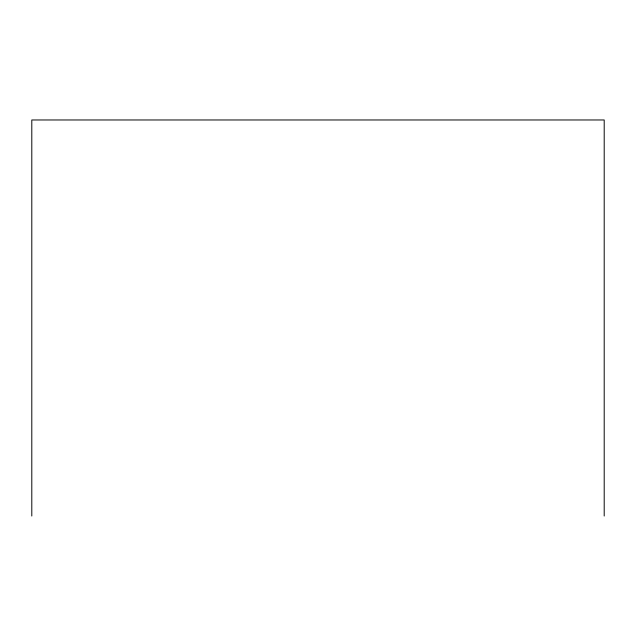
<?xml version="1.0" encoding="UTF-8"?>
<svg xmlns="http://www.w3.org/2000/svg" width="636" height="636" viewBox="0 0 636 636"><rect width="100%" height="100%" fill="white"/><g stroke="black" fill="none" stroke-linecap="round" stroke-linejoin="round"><path stroke-width="0.95" d="M604.2 516.027L604.2 119.973L31.8 119.973L31.8 516.027"/></g></svg>
